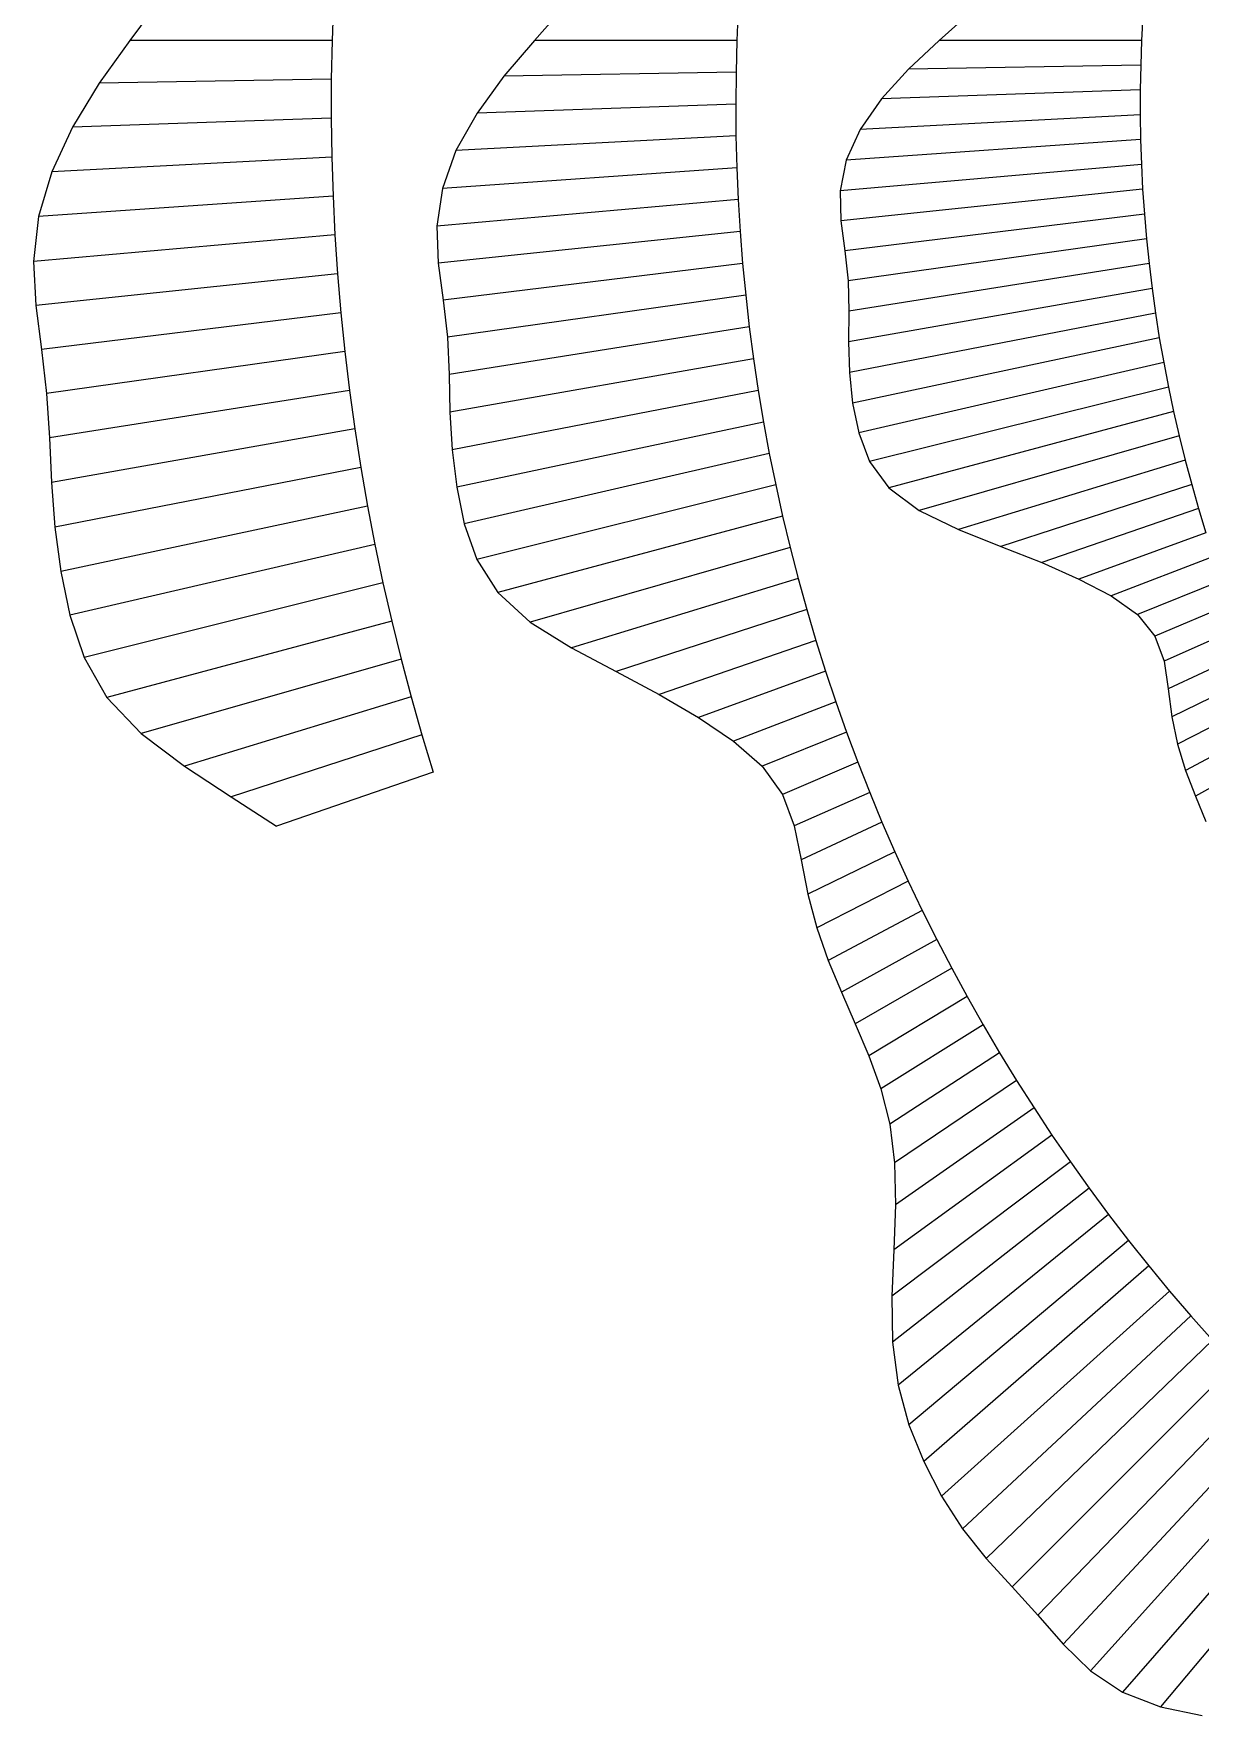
# Model space of a CAD drawing. Header units: metres. Extents: x -31.2 to 28.9, y -27.4 to 29.9.
# Drawn here: x -31.19 to -16.77, y -20.69 to 0.08 of the extents above; entities that cross this region are included whole.
import ezdxf

# ---------------------------------------------------------------- set-up
doc = ezdxf.new("R2010")
doc.units = ezdxf.units.M
for name, color, linetype in [('Fill', 3, 'Continuous'), ('Inner', 2, 'Continuous'), ('Outer', 1, 'Continuous')]:
    doc.layers.add(name, color=color, linetype=linetype)

msp = doc.modelspace()

# ---------------------------------------------------------------- linework, layer by layer
at = {"layer": 'Fill'}
for p, q in [((-22.5, 0), (-25, 0)), ((-17.5, 0), (-20, 0)), ((-27.5, 0), (-30, 0)), ((-22.51, -0.393), (-25.377, -0.443)), ((-17.511, -0.306), (-20.378, -0.356)), ((-27.51, -0.48), (-30.376, -0.53)), ((-17.517, -0.612), (-20.713, -0.723)), ((-22.514, -0.786), (-25.71, -0.898)), ((-27.511, -0.961), (-30.707, -1.072)), ((-17.518, -0.918), (-20.977, -1.099)), ((-22.511, -1.18), (-25.97, -1.361)), ((-17.513, -1.225), (-21.15, -1.479)), ((-27.504, -1.441), (-30.963, -1.623)), ((-22.501, -1.573), (-26.138, -1.828)), ((-17.503, -1.531), (-21.225, -1.857)), ((-17.487, -1.838), (-21.216, -2.23)), ((-27.488, -1.922), (-31.126, -2.177)), ((-22.484, -1.967), (-26.206, -2.293)), ((-17.466, -2.145), (-21.166, -2.599)), ((-27.465, -2.403), (-31.187, -2.729)), ((-22.46, -2.361), (-26.189, -2.753)), ((-17.44, -2.451), (-21.125, -2.969)), ((-27.432, -2.883), (-31.162, -3.275)), ((-22.429, -2.754), (-26.129, -3.208)), ((-17.408, -2.757), (-21.115, -3.344)), ((-17.371, -3.063), (-21.12, -3.724)), ((-22.391, -3.147), (-26.076, -3.665)), ((-27.392, -3.363), (-31.092, -3.818)), ((-17.328, -3.368), (-21.11, -4.103)), ((-22.346, -3.539), (-26.053, -4.126)), ((-17.281, -3.673), (-21.07, -4.479)), ((-27.342, -3.843), (-31.028, -4.361)), ((-22.295, -3.931), (-26.044, -4.592)), ((-17.227, -3.977), (-20.995, -4.847)), ((-27.285, -4.322), (-30.992, -4.909)), ((-22.237, -4.322), (-26.018, -5.057)), ((-17.169, -4.281), (-20.861, -5.201)), ((-22.171, -4.713), (-25.961, -5.518)), ((-17.105, -4.583), (-20.622, -5.526)), ((-27.219, -4.799), (-30.968, -5.46)), ((-17.036, -4.885), (-20.246, -5.806)), ((-22.099, -5.102), (-25.867, -5.972)), ((-16.961, -5.186), (-19.762, -6.042)), ((-27.145, -5.276), (-30.926, -6.011)), ((-22.02, -5.49), (-25.713, -6.411)), ((-16.881, -5.485), (-19.237, -6.25)), ((-27.062, -5.752), (-30.851, -6.558)), ((-16.796, -5.783), (-18.733, -6.45)), ((-21.935, -5.877), (-25.451, -6.82)), ((-26.971, -6.227), (-30.739, -7.097)), ((-16.706, -6.08), (-18.275, -6.652)), ((-21.842, -6.263), (-25.053, -7.184)), ((-16.61, -6.376), (-17.874, -6.861)), ((-26.872, -6.7), (-30.564, -7.621)), ((-21.743, -6.647), (-24.543, -7.504)), ((-16.509, -6.67), (-17.551, -7.091)), ((-21.637, -7.03), (-23.992, -7.796)), ((-16.403, -6.963), (-17.335, -7.358)), ((-26.764, -7.171), (-30.281, -8.114)), ((-16.292, -7.253), (-17.223, -7.668)), ((-21.524, -7.411), (-23.46, -8.078)), ((-26.648, -7.641), (-29.859, -8.562)), ((-16.175, -7.543), (-17.173, -8.008)), ((-21.404, -7.79), (-22.974, -8.362)), ((-16.053, -7.83), (-17.128, -8.354)), ((-26.524, -8.109), (-29.325, -8.965)), ((-21.278, -8.168), (-22.542, -8.653)), ((-15.927, -8.115), (-17.056, -8.691)), ((-15.795, -8.398), (-16.956, -9.015)), ((-26.392, -8.575), (-28.747, -9.341)), ((-21.145, -8.543), (-22.187, -8.964)), ((-15.658, -8.679), (-16.836, -9.332)), ((-21.005, -8.916), (-21.937, -9.312)), ((-26.251, -9.039), (-28.188, -9.706)), ((-20.859, -9.287), (-21.791, -9.702)), ((-20.707, -9.656), (-21.704, -10.121)), ((-20.547, -10.022), (-21.622, -10.546)), ((-20.382, -10.385), (-21.512, -10.961)), ((-20.21, -10.746), (-21.37, -11.363)), ((-20.031, -11.103), (-21.209, -11.756)), ((-19.846, -11.458), (-21.038, -12.146)), ((-19.655, -11.81), (-20.869, -12.539)), ((-19.458, -12.159), (-20.72, -12.947)), ((-19.254, -12.504), (-20.611, -13.385)), ((-19.045, -12.846), (-20.551, -13.862)), ((-18.829, -13.184), (-20.539, -14.381)), ((-18.607, -13.519), (-20.559, -14.937)), ((-18.38, -13.85), (-20.584, -15.511)), ((-18.146, -14.177), (-20.577, -16.077)), ((-17.907, -14.501), (-20.509, -16.608)), ((-17.662, -14.82), (-20.375, -17.097)), ((-17.411, -15.135), (-20.19, -17.551)), ((-17.154, -15.446), (-19.97, -17.981)), ((-16.892, -15.752), (-19.713, -18.382)), ((-16.625, -16.054), (-19.418, -18.751)), ((-16.352, -16.352), (-19.099, -19.099)), ((-16.074, -16.645), (-18.782, -19.449)), ((-15.79, -16.933), (-18.469, -19.805)), ((-15.502, -17.216), (-18.131, -20.137)), ((-15.208, -17.495), (-17.734, -20.401)), ((-14.909, -17.768), (-17.268, -20.579))]:
    msp.add_line(p, q, dxfattribs=at)
at = {"layer": 'Inner'}
for p, q in [((-27.482, 0.48), (-27.5, 0)), ((-22.483, 0.392), (-22.5, 0)), ((-17.483, 0.305), (-17.5, 0)), ((-22.5, 0), (-22.51, -0.393)), ((-17.5, 0), (-17.511, -0.306)), ((-27.5, 0), (-27.51, -0.48)), ((-22.51, -0.393), (-22.514, -0.786)), ((-17.511, -0.306), (-17.517, -0.612)), ((-27.51, -0.48), (-27.511, -0.961)), ((-17.517, -0.612), (-17.518, -0.918)), ((-22.514, -0.786), (-22.511, -1.18)), ((-27.511, -0.961), (-27.504, -1.441)), ((-17.518, -0.918), (-17.513, -1.225)), ((-22.511, -1.18), (-22.501, -1.573)), ((-17.513, -1.225), (-17.503, -1.531)), ((-27.504, -1.441), (-27.488, -1.922)), ((-22.501, -1.573), (-22.484, -1.967)), ((-17.503, -1.531), (-17.487, -1.838)), ((-17.487, -1.838), (-17.466, -2.145)), ((-27.488, -1.922), (-27.465, -2.403)), ((-22.484, -1.967), (-22.46, -2.361)), ((-17.466, -2.145), (-17.44, -2.451)), ((-27.465, -2.403), (-27.432, -2.883)), ((-22.46, -2.361), (-22.429, -2.754)), ((-17.44, -2.451), (-17.408, -2.757)), ((-27.432, -2.883), (-27.392, -3.363)), ((-22.429, -2.754), (-22.391, -3.147)), ((-17.408, -2.757), (-17.371, -3.063)), ((-17.371, -3.063), (-17.328, -3.368)), ((-22.391, -3.147), (-22.346, -3.539)), ((-27.392, -3.363), (-27.342, -3.843)), ((-17.328, -3.368), (-17.281, -3.673)), ((-22.346, -3.539), (-22.295, -3.931)), ((-17.281, -3.673), (-17.227, -3.977)), ((-27.342, -3.843), (-27.285, -4.322)), ((-22.295, -3.931), (-22.237, -4.322)), ((-17.227, -3.977), (-17.169, -4.281)), ((-27.285, -4.322), (-27.219, -4.799)), ((-22.237, -4.322), (-22.171, -4.713)), ((-17.169, -4.281), (-17.105, -4.583)), ((-22.171, -4.713), (-22.099, -5.102)), ((-17.105, -4.583), (-17.036, -4.885)), ((-27.219, -4.799), (-27.145, -5.276)), ((-17.036, -4.885), (-16.961, -5.186)), ((-22.099, -5.102), (-22.02, -5.49)), ((-16.961, -5.186), (-16.881, -5.485)), ((-27.145, -5.276), (-27.062, -5.752)), ((-22.02, -5.49), (-21.935, -5.877)), ((-16.881, -5.485), (-16.796, -5.783)), ((-27.062, -5.752), (-26.971, -6.227)), ((-16.796, -5.783), (-16.706, -6.08)), ((-21.935, -5.877), (-21.842, -6.263)), ((-26.971, -6.227), (-26.872, -6.7)), ((-21.842, -6.263), (-21.743, -6.647)), ((-26.872, -6.7), (-26.764, -7.171)), ((-21.743, -6.647), (-21.637, -7.03)), ((-21.637, -7.03), (-21.524, -7.411)), ((-26.764, -7.171), (-26.648, -7.641)), ((-21.524, -7.411), (-21.404, -7.79)), ((-26.648, -7.641), (-26.524, -8.109)), ((-21.404, -7.79), (-21.278, -8.168)), ((-26.524, -8.109), (-26.392, -8.575)), ((-21.278, -8.168), (-21.145, -8.543)), ((-26.392, -8.575), (-26.251, -9.039)), ((-21.145, -8.543), (-21.005, -8.916)), ((-21.005, -8.916), (-20.859, -9.287)), ((-20.859, -9.287), (-20.707, -9.656)), ((-20.707, -9.656), (-20.547, -10.022)), ((-20.547, -10.022), (-20.382, -10.385)), ((-20.382, -10.385), (-20.21, -10.746)), ((-20.21, -10.746), (-20.031, -11.103)), ((-20.031, -11.103), (-19.846, -11.458)), ((-19.846, -11.458), (-19.655, -11.81)), ((-19.655, -11.81), (-19.458, -12.159)), ((-19.458, -12.159), (-19.254, -12.504)), ((-19.254, -12.504), (-19.045, -12.846)), ((-19.045, -12.846), (-18.829, -13.184)), ((-18.829, -13.184), (-18.607, -13.519)), ((-18.607, -13.519), (-18.38, -13.85)), ((-18.38, -13.85), (-18.146, -14.177)), ((-18.146, -14.177), (-17.907, -14.501)), ((-17.907, -14.501), (-17.662, -14.82)), ((-17.662, -14.82), (-17.411, -15.135)), ((-17.411, -15.135), (-17.154, -15.446)), ((-17.154, -15.446), (-16.892, -15.752)), ((-16.892, -15.752), (-16.625, -16.054))]:
    msp.add_line(p, q, dxfattribs=at)
at = {"layer": 'Outer'}
for p, q in [((-29.614, 0.517), (-30, 0)), ((-24.615, 0.43), (-25, 0)), ((-19.616, 0.342), (-20, 0)), ((-25, 0), (-25.377, -0.443)), ((-20, 0), (-20.378, -0.356)), ((-30, 0), (-30.376, -0.53)), ((-20.378, -0.356), (-20.713, -0.723)), ((-30.376, -0.53), (-30.707, -1.072)), ((-25.377, -0.443), (-25.71, -0.898)), ((-20.713, -0.723), (-20.977, -1.099)), ((-25.71, -0.898), (-25.97, -1.361)), ((-30.707, -1.072), (-30.963, -1.623)), ((-20.977, -1.099), (-21.15, -1.479)), ((-25.97, -1.361), (-26.138, -1.828)), ((-30.963, -1.623), (-31.126, -2.177)), ((-21.15, -1.479), (-21.225, -1.857)), ((-26.138, -1.828), (-26.206, -2.293)), ((-21.225, -1.857), (-21.216, -2.23)), ((-31.126, -2.177), (-31.187, -2.729)), ((-21.216, -2.23), (-21.166, -2.599)), ((-26.206, -2.293), (-26.189, -2.753)), ((-21.166, -2.599), (-21.125, -2.969)), ((-31.187, -2.729), (-31.162, -3.275)), ((-26.189, -2.753), (-26.129, -3.208)), ((-21.125, -2.969), (-21.115, -3.344)), ((-31.162, -3.275), (-31.092, -3.818)), ((-26.129, -3.208), (-26.076, -3.665)), ((-21.115, -3.344), (-21.12, -3.724)), ((-26.076, -3.665), (-26.053, -4.126)), ((-21.12, -3.724), (-21.11, -4.103)), ((-31.092, -3.818), (-31.028, -4.361)), ((-26.053, -4.126), (-26.044, -4.592)), ((-21.11, -4.103), (-21.07, -4.479)), ((-31.028, -4.361), (-30.992, -4.909)), ((-21.07, -4.479), (-20.995, -4.847)), ((-26.044, -4.592), (-26.018, -5.057)), ((-30.992, -4.909), (-30.968, -5.46)), ((-20.995, -4.847), (-20.861, -5.201)), ((-26.018, -5.057), (-25.961, -5.518)), ((-20.861, -5.201), (-20.622, -5.526)), ((-30.968, -5.46), (-30.926, -6.011)), ((-25.961, -5.518), (-25.867, -5.972)), ((-20.622, -5.526), (-20.246, -5.806)), ((-20.246, -5.806), (-19.762, -6.042)), ((-30.926, -6.011), (-30.851, -6.558)), ((-25.867, -5.972), (-25.713, -6.411)), ((-19.762, -6.042), (-19.237, -6.25)), ((-25.713, -6.411), (-25.451, -6.82)), ((-19.237, -6.25), (-18.733, -6.45)), ((-30.851, -6.558), (-30.739, -7.097)), ((-18.733, -6.45), (-18.275, -6.652)), ((-25.451, -6.82), (-25.053, -7.184)), ((-18.275, -6.652), (-17.874, -6.861)), ((-17.874, -6.861), (-17.551, -7.091)), ((-30.739, -7.097), (-30.564, -7.621)), ((-25.053, -7.184), (-24.543, -7.504)), ((-17.551, -7.091), (-17.335, -7.358)), ((-17.335, -7.358), (-17.223, -7.668)), ((-30.564, -7.621), (-30.281, -8.114)), ((-24.543, -7.504), (-23.992, -7.796)), ((-17.223, -7.668), (-17.173, -8.008)), ((-23.992, -7.796), (-23.46, -8.078)), ((-23.46, -8.078), (-22.974, -8.362)), ((-17.173, -8.008), (-17.128, -8.354)), ((-30.281, -8.114), (-29.859, -8.562)), ((-22.974, -8.362), (-22.542, -8.653)), ((-17.128, -8.354), (-17.056, -8.691)), ((-29.859, -8.562), (-29.325, -8.965)), ((-22.542, -8.653), (-22.187, -8.964)), ((-17.056, -8.691), (-16.956, -9.015)), ((-29.325, -8.965), (-28.747, -9.341)), ((-22.187, -8.964), (-21.937, -9.312)), ((-16.956, -9.015), (-16.836, -9.332)), ((-28.747, -9.341), (-28.188, -9.706)), ((-21.937, -9.312), (-21.791, -9.702)), ((-16.836, -9.332), (-16.708, -9.646)), ((-21.791, -9.702), (-21.704, -10.121)), ((-21.704, -10.121), (-21.622, -10.546)), ((-21.622, -10.546), (-21.512, -10.961)), ((-21.512, -10.961), (-21.37, -11.363)), ((-21.37, -11.363), (-21.209, -11.756)), ((-21.209, -11.756), (-21.038, -12.146)), ((-21.038, -12.146), (-20.869, -12.539)), ((-20.869, -12.539), (-20.72, -12.947)), ((-20.72, -12.947), (-20.611, -13.385)), ((-20.611, -13.385), (-20.551, -13.862)), ((-20.551, -13.862), (-20.539, -14.381)), ((-20.539, -14.381), (-20.559, -14.937)), ((-20.559, -14.937), (-20.584, -15.511)), ((-20.584, -15.511), (-20.577, -16.077)), ((-20.577, -16.077), (-20.509, -16.608)), ((-20.509, -16.608), (-20.375, -17.097)), ((-20.375, -17.097), (-20.19, -17.551)), ((-20.19, -17.551), (-19.97, -17.981)), ((-19.97, -17.981), (-19.713, -18.382)), ((-19.713, -18.382), (-19.418, -18.751)), ((-19.418, -18.751), (-19.099, -19.099)), ((-19.099, -19.099), (-18.782, -19.449)), ((-18.782, -19.449), (-18.469, -19.805)), ((-18.469, -19.805), (-18.131, -20.137)), ((-18.131, -20.137), (-17.734, -20.401)), ((-17.734, -20.401), (-17.268, -20.579)), ((-17.268, -20.579), (-16.751, -20.686))]:
    msp.add_line(p, q, dxfattribs=at)

doc.saveas('drawing.dxf')
